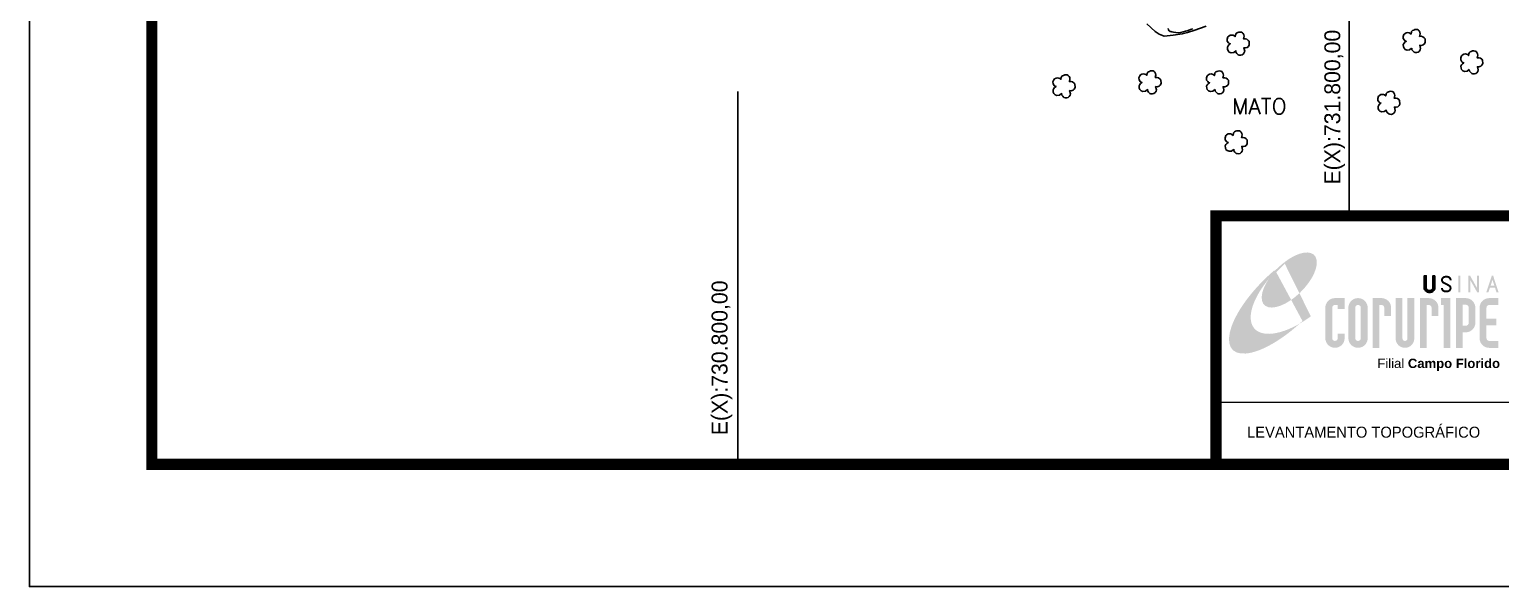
# Model space of a CAD drawing. Extents: x 729642 to 735582, y 7828609 to 7832809.
# Drawn here: x 729642 to 732047, y 7828609 to 7829520 of the extents above; entities that cross this region are included whole.
import ezdxf
from ezdxf.enums import TextEntityAlignment as Align

# ---------------------------------------------------------------- set-up
doc = ezdxf.new("R2010")
doc.units = 0
doc.header["$MEASUREMENT"] = 0
doc.linetypes.add('CONTINUO', pattern=[0])
doc.linetypes.add('LIN0', pattern=[0])
for name, color, linetype in [('0114000611', 1, 'Continuous'), ('0114000611359', 5, 'LIN0'), ('_SIMBOLO ARVORE', 94, 'Continuous'), ('MALHA', 8, 'Continuous'), ('MARGEM', 5, 'Continuous')]:
    doc.layers.add(name, color=color, linetype=linetype)
doc.layers.add('TEXTO_DIVERSOS', color=7, linetype='Continuous', lineweight=5)
doc.styles.add('ARIAL', font='arial.ttf')
doc.styles.add('Simplex', font='simplex.shx')

# ---------------------------------------------------------------- blocks, each defined once
blk = doc.blocks.new('A$C78F83FB3')
at = {"layer": 'MARGEM'}
h = blk.add_hatch(color=20, dxfattribs=at)
edge = h.paths.add_edge_path()
edge.add_ellipse((19.49, 23.77), major_axis=(-6.68, -6.67), ratio=0.469426, start_angle=292.7328, end_angle=601.2579)
edge.add_ellipse((22.83, 22.05), major_axis=(12.64, 11.29), ratio=0.457614, start_angle=79.9069, end_angle=107.9139)
edge = h.paths.add_edge_path()
edge.add_ellipse((18.28, 18.7), major_axis=(13.95, 13.59), ratio=0.386848, start_angle=63.9612, end_angle=264.5993)
edge.add_ellipse((22.83, 22.05), major_axis=(12.64, 11.29), ratio=0.457614, start_angle=107.9139, end_angle=245.1182, ccw=False)
edge.add_ellipse((19.49, 23.77), major_axis=(-6.68, -6.67), ratio=0.469426, start_angle=241.2579, end_angle=292.7328, ccw=False)
for color, points in [(20, [(15.46, 26.12), (14.17, 24.81), (14.06, 24.24), (14.39, 23.97), (14.67, 24.54), (19.47, 29.32), (18.48, 28.66), (17.31, 27.78)]), (7, [(58.42, 24.9), (57.9, 24.9), (57.9, 21.73, -0.414214), (57.15, 20.98), (56.84, 20.98, -0.414214), (56.09, 21.73), (56.09, 24.9), (55.57, 24.9), (55.57, 21.73, 0.414214), (56.84, 20.46), (57.15, 20.46, 0.414214), (58.42, 21.73)]), (7, [(61.7, 24.9), (61.23, 24.9, 0.396318), (60.04, 23.78), (60.04, 23.72, 0.151912), (60.39, 22.97), (60.46, 22.92), (62.18, 22), (62.85, 21.83, 0.12407), (62.51, 22.42), (60.75, 23.36, -0.13192), (60.56, 23.77, -0.385578), (61.23, 24.37), (61.7, 24.37, -0.414214), (62.37, 23.7), (62.89, 23.7, 0.414214)]), (7, [(62.37, 23.7), (62.89, 23.7, 0.414214), (61.7, 24.9), (61.23, 24.9, 0.396318), (60.04, 23.78), (60.04, 23.72, 0.151912), (60.39, 22.97), (60.46, 22.92), (62.18, 22), (62.18, 22, -0.131921), (62.37, 21.59, -0.385578), (61.7, 20.98), (61.23, 20.98, -0.414214), (60.56, 21.65), (60.04, 21.65, 0.414214), (61.23, 20.46), (61.7, 20.46, 0.402546), (62.89, 21.61, 0.165292), (62.51, 22.42), (60.75, 23.36, -0.13192), (60.56, 23.77, -0.385578), (61.23, 24.37), (61.7, 24.37, -0.414214)]), (7, [(30.97, 12.46), (29.13, 12.46), (29.13, 8.21, 1), (34.29, 8.21), (34.29, 9.41), (32.45, 9.41), (32.45, 8.21, -1), (30.97, 8.21)])]:
    blk.add_hatch(color=color, dxfattribs=at).paths.add_polyline_path(points)
h = blk.add_hatch(color=7, dxfattribs=at)
h.paths.add_polyline_path([(65.24, 24.9), (64.72, 24.9), (64.72, 20.46), (65.24, 20.46)])
h.paths.add_polyline_path([(67.38, 20.46), (67.9, 20.46), (67.9, 23.74), (69.74, 20.46), (70.23, 20.46), (70.23, 24.9), (69.71, 24.9), (69.71, 21.58), (67.85, 24.9), (67.38, 24.9)])
h.paths.add_polyline_path([(72.17, 20.46), (72.72, 20.46), (73.14, 21.73), (74.49, 21.73), (74.9, 20.46), (75.45, 20.46), (74, 24.9), (73.62, 24.9)])
h.paths.add_polyline_path([(73.81, 23.8), (74.32, 22.25), (73.31, 22.25)], flags=16)
h = blk.add_hatch(color=7, dxfattribs=at)
h.paths.add_polyline_path([(31.71, 18.93, 0.414214), (29.13, 16.35), (29.13, 12.46), (30.97, 12.46), (30.97, 16.35, -0.414214), (31.71, 17.09), (32.45, 17.09), (32.45, 16.02), (34.29, 16.02), (34.29, 18.93)])
h.paths.add_polyline_path([(44.15, 17.09, -0.414214), (44.89, 16.35), (44.89, 14.1), (46.72, 14.1), (46.72, 16.17, 0.433937), (44.15, 18.93), (41.77, 18.93), (41.77, 12.46), (43.61, 12.46), (43.61, 17.09)])
h.paths.add_polyline_path([(43.61, 12.46), (41.77, 12.46), (41.77, 5.62), (43.61, 5.62)])
h.paths.add_polyline_path([(47.92, 12.46), (49.75, 12.46), (49.75, 18.93), (47.92, 18.93)])
h.paths.add_polyline_path([(52.91, 18.93), (51.08, 18.93), (51.08, 12.46), (52.91, 12.46)])
h.paths.add_polyline_path([(51.08, 8.12, -1), (49.75, 8.12), (49.75, 12.46), (47.92, 12.46), (47.92, 8.12, 1), (52.91, 8.12), (52.91, 12.46), (51.08, 12.46)])
h.paths.add_polyline_path([(54.41, 12.46), (56.25, 12.46), (56.25, 17.09), (56.79, 17.09, -0.414214), (57.53, 16.35), (57.53, 14.1), (59.36, 14.1), (59.36, 16.17, 0.433937), (56.79, 18.93), (54.41, 18.93)])
h.paths.add_polyline_path([(56.25, 12.46), (54.41, 12.46), (54.41, 5.62), (56.25, 5.62)])
h.paths.add_polyline_path([(60.73, 12.46), (62.58, 12.46), (62.58, 18.93), (60.02, 18.93), (60.02, 17.08), (60.73, 17.08)])
h.paths.add_polyline_path([(62.58, 12.46), (60.73, 12.46), (60.73, 5.62), (62.58, 5.62)])
h.paths.add_polyline_path([(64.06, 12.46), (65.82, 12.46), (65.82, 17.17), (66.66, 17.17, -0.450417), (67.48, 16.25), (67.48, 12.46), (69.24, 12.46, 0.002307), (69.24, 12.48, 0.005282), (69.23, 12.54, -0.000938), (69.23, 12.53), (69.23, 16.17, 0.433937), (66.66, 18.93), (64.06, 18.93)])
h.paths.add_polyline_path([(64.06, 5.62), (65.82, 5.62), (65.82, 9.77), (66.66, 9.77, 0.426056), (69.24, 12.46), (67.48, 12.46), (67.48, 12.45, -0.450417), (66.66, 11.53), (65.82, 11.53), (65.82, 12.46), (64.06, 12.46)])
h.paths.add_polyline_path([(70.37, 12.46), (74.87, 12.46), (74.87, 13.44), (72.21, 13.44), (72.21, 16.35, -0.414214), (72.95, 17.09), (75.38, 17.09), (75.38, 18.93), (72.95, 18.93, 0.414214), (70.37, 16.35)])
h.paths.add_polyline_path([(72.21, 11.62), (74.87, 11.62), (74.87, 12.46), (70.37, 12.46), (70.37, 8.21, 0.414214), (72.95, 5.62), (75.38, 5.62), (75.38, 7.47), (72.95, 7.47, -0.414214), (72.21, 8.21)])
h = blk.add_hatch(color=7, dxfattribs=at)
h.paths.add_polyline_path([(35.29, 16.35), (35.29, 8.21, 1), (40.46, 8.21, 0.016978), (40.45, 8.38), (40.45, 16.17, 0.433937), (37.88, 18.93), (37.87, 18.93, 0.41391)])
h.paths.add_polyline_path([(38.62, 16.35), (38.62, 8.21, -1), (37.13, 8.21), (37.13, 16.35, -1)], flags=16)
at = {"layer": 'MARGEM', "color": 7}
blk.add_lwpolyline([(58.42, 24.9), (57.9, 24.9), (57.9, 21.73, -0.414214), (57.15, 20.98), (56.84, 20.98, -0.414214), (56.09, 21.73), (56.09, 24.9), (55.57, 24.9), (55.57, 21.73, 0.414214), (56.84, 20.46), (57.15, 20.46, 0.414214), (58.42, 21.73), (58.42, 24.9)], format="xyb", close=True, dxfattribs=at)
at = {"layer": 'MARGEM', "color": 252, "insert": (43.05, 2.72), "char_height": 2.5, "width": 33.0271, "attachment_point": 1, "style": 'ARIAL'}
blk.add_mtext('Filial {\\fArial|b1|i0|c0|p34;Campo Florido}', dxfattribs=at)

msp = doc.modelspace()

# ---------------------------------------------------------------- linework, layer by layer
at = {"layer": '0114000611'}
msp.add_lwpolyline([(731469, 7829529.5), (731482.9, 7829516.9), (731489, 7829512.5), (731497.3, 7829509.4), (731511.8, 7829511.1), (731527, 7829513), (731535.7, 7829515.2), (731545.7, 7829518.6), (731566.2, 7829525.6)], dxfattribs=at)
at = {"layer": '0114000611359', "color": 5, "elevation": 722.5}
msp.add_lwpolyline([(731544.3, 7829521.3), (731540.4, 7829520), (731536.5, 7829518.8), (731532.4, 7829517.6), (731528.3, 7829516.4), (731524.2, 7829515.4), (731520.1, 7829515), (731516.2, 7829515.1), (731512.8, 7829515.6), (731510.1, 7829516.2), (731508, 7829516.8), (731506.8, 7829517.1), (731506.2, 7829517.5), (731505.4, 7829518.2), (731504.6, 7829519.7), (731504, 7829521.8)], dxfattribs=at)
at = {"layer": '_SIMBOLO ARVORE', "linetype": 'CONTINUO'}
for points in [[(731614.3, 7829485.5, 0), (731611, 7829482.8, 0), (731606.8, 7829482.3, 0), (731603.9, 7829483.4, 0), (731601.8, 7829485.5, 0), (731600.9, 7829487.8, 0), (731600.7, 7829491.3, 0), (731601.8, 7829493.5, 0), (731603, 7829495.1, 0), (731605.4, 7829496.8, 0), (731603.9, 7829497.3, 0), (731602.4, 7829498.5, 0), (731600.6, 7829501.3, 0), (731600.3, 7829504.6, 0), (731601.6, 7829508, 0), (731602.9, 7829509.2, 0), (731605.4, 7829510.7, 0), (731607.9, 7829511.1, 0), (731610, 7829510.8, 0), (731611.6, 7829510, 0), (731613.3, 7829508.5, 0), (731613.9, 7829511.5, 0), (731614.3, 7829512.7, 0), (731615.6, 7829514.4, 0), (731617.6, 7829515.1, 0), (731619.5, 7829515.9, 0), (731621.7, 7829516.1, 0), (731623.7, 7829515.8, 0), (731625.4, 7829515, 0), (731626.6, 7829513.6, 0), (731627.7, 7829511.5, 0), (731628.1, 7829509.1, 0), (731627.2, 7829504.9, 0), (731630.1, 7829504.9, 0), (731632.6, 7829504.3, 0), (731634.9, 7829502.5, 0), (731636.2, 7829501.1, 0), (731636.5, 7829495.2, 0), (731635.1, 7829492.6, 0), (731633.2, 7829490.9, 0), (731630.2, 7829490.1, 0), (731627.6, 7829490.3, 0), (731629, 7829484.9, 0), (731628.3, 7829482.6, 0), (731626.8, 7829480.4, 0), (731625, 7829479, 0), (731622.6, 7829478.4, 0), (731620.1, 7829478.5, 0), (731618.3, 7829479, 0), (731616.2, 7829481.1, 0), (731614.8, 7829483, 0), (731614.4, 7829485.8, 0)], [(731902, 7829489.6, 0), (731898.7, 7829486.9, 0), (731894.6, 7829486.4, 0), (731891.6, 7829487.6, 0), (731889.5, 7829489.6, 0), (731888.6, 7829492, 0), (731888.4, 7829495.5, 0), (731889.5, 7829497.7, 0), (731890.7, 7829499.3, 0), (731893.1, 7829500.9, 0), (731891.6, 7829501.4, 0), (731890.1, 7829502.6, 0), (731888.3, 7829505.4, 0), (731888, 7829508.7, 0), (731889.3, 7829512.1, 0), (731890.6, 7829513.4, 0), (731893.1, 7829514.9, 0), (731895.6, 7829515.2, 0), (731897.7, 7829514.9, 0), (731899.3, 7829514.2, 0), (731901, 7829512.6, 0), (731901.6, 7829515.6, 0), (731902, 7829516.8, 0), (731903.4, 7829518.5, 0), (731905.3, 7829519.2, 0), (731907.2, 7829520.1, 0), (731909.4, 7829520.3, 0), (731911.5, 7829520, 0), (731913.1, 7829519.1, 0), (731914.3, 7829517.8, 0), (731915.4, 7829515.6, 0), (731915.9, 7829513.3, 0), (731914.9, 7829509, 0), (731917.8, 7829509.1, 0), (731920.3, 7829508.5, 0), (731922.6, 7829506.6, 0), (731923.9, 7829505.2, 0), (731924.2, 7829499.4, 0), (731922.8, 7829496.8, 0), (731920.9, 7829495, 0), (731917.9, 7829494.2, 0), (731915.3, 7829494.5, 0), (731916.7, 7829489, 0), (731916.1, 7829486.7, 0), (731914.5, 7829484.5, 0), (731912.8, 7829483.1, 0), (731910.3, 7829482.5, 0), (731907.9, 7829482.6, 0), (731906, 7829483.2, 0), (731903.9, 7829485.2, 0), (731902.5, 7829487.1, 0), (731902.1, 7829489.9, 0)], [(731996.1, 7829454.6, 0), (731992.9, 7829451.9, 0), (731988.7, 7829451.4, 0), (731985.8, 7829452.5, 0), (731983.7, 7829454.6, 0), (731982.8, 7829457, 0), (731982.6, 7829460.4, 0), (731983.7, 7829462.6, 0), (731984.9, 7829464.3, 0), (731987.3, 7829465.9, 0), (731985.8, 7829466.4, 0), (731984.3, 7829467.6, 0), (731982.5, 7829470.4, 0), (731982.2, 7829473.7, 0), (731983.4, 7829477.1, 0), (731984.8, 7829478.4, 0), (731987.2, 7829479.9, 0), (731989.8, 7829480.2, 0), (731991.8, 7829479.9, 0), (731993.4, 7829479.2, 0), (731995.2, 7829477.6, 0), (731995.7, 7829480.6, 0), (731996.2, 7829481.8, 0), (731997.5, 7829483.5, 0), (731999.5, 7829484.2, 0), (732001.4, 7829485.1, 0), (732003.6, 7829485.3, 0), (732005.6, 7829485, 0), (732007.3, 7829484.1, 0), (732008.5, 7829482.8, 0), (732009.6, 7829480.6, 0), (732010, 7829478.2, 0), (732009, 7829474, 0), (732012, 7829474.1, 0), (732014.4, 7829473.5, 0), (732016.7, 7829471.6, 0), (732018, 7829470.2, 0), (732018.4, 7829464.4, 0), (732016.9, 7829461.8, 0), (732015.1, 7829460, 0), (732012.1, 7829459.2, 0), (732009.4, 7829459.4, 0), (732010.8, 7829454, 0), (732010.2, 7829451.7, 0), (732008.6, 7829449.5, 0), (732006.9, 7829448.1, 0), (732004.4, 7829447.5, 0), (732002, 7829447.6, 0), (732000.2, 7829448.2, 0), (731998.1, 7829450.2, 0), (731996.7, 7829452.1, 0), (731996.2, 7829454.9, 0)], [(731329.4, 7829415.5, 0), (731326.1, 7829412.8, 0), (731322, 7829412.3, 0), (731319, 7829413.4, 0), (731317, 7829415.5, 0), (731316.1, 7829417.8, 0), (731315.9, 7829421.3, 0), (731317, 7829423.5, 0), (731318.2, 7829425.2, 0), (731320.6, 7829426.8, 0), (731319, 7829427.3, 0), (731317.5, 7829428.5, 0), (731315.8, 7829431.3, 0), (731315.5, 7829434.6, 0), (731316.7, 7829438, 0), (731318.1, 7829439.3, 0), (731320.5, 7829440.7, 0), (731323.1, 7829441.1, 0), (731325.1, 7829440.8, 0), (731326.7, 7829440, 0), (731328.5, 7829438.5, 0), (731329, 7829441.5, 0), (731329.5, 7829442.7, 0), (731330.8, 7829444.4, 0), (731332.8, 7829445.1, 0), (731334.7, 7829445.9, 0), (731336.9, 7829446.1, 0), (731338.9, 7829445.8, 0), (731340.6, 7829445, 0), (731341.8, 7829443.6, 0), (731342.9, 7829441.5, 0), (731343.3, 7829439.1, 0), (731342.3, 7829434.9, 0), (731345.3, 7829434.9, 0), (731347.7, 7829434.4, 0), (731350, 7829432.5, 0), (731351.3, 7829431.1, 0), (731351.7, 7829425.2, 0), (731350.2, 7829422.6, 0), (731348.3, 7829420.9, 0), (731345.4, 7829420.1, 0), (731342.7, 7829420.3, 0), (731344.1, 7829414.9, 0), (731343.5, 7829412.6, 0), (731341.9, 7829410.4, 0), (731340.2, 7829409, 0), (731337.7, 7829408.4, 0), (731335.3, 7829408.5, 0), (731333.5, 7829409, 0), (731331.4, 7829411.1, 0), (731329.9, 7829413, 0), (731329.5, 7829415.8, 0)], [(731470, 7829422.1, 0), (731466.7, 7829419.4, 0), (731462.5, 7829418.9, 0), (731459.6, 7829420, 0), (731457.5, 7829422.1, 0), (731456.6, 7829424.5, 0), (731456.4, 7829427.9, 0), (731457.5, 7829430.1, 0), (731458.7, 7829431.8, 0), (731461.1, 7829433.4, 0), (731459.6, 7829433.9, 0), (731458.1, 7829435.1, 0), (731456.3, 7829437.9, 0), (731456, 7829441.2, 0), (731457.3, 7829444.6, 0), (731458.6, 7829445.9, 0), (731461.1, 7829447.3, 0), (731463.6, 7829447.7, 0), (731465.7, 7829447.4, 0), (731467.3, 7829446.7, 0), (731469, 7829445.1, 0), (731469.6, 7829448.1, 0), (731470, 7829449.3, 0), (731471.3, 7829451, 0), (731473.3, 7829451.7, 0), (731475.2, 7829452.5, 0), (731477.4, 7829452.7, 0), (731479.4, 7829452.5, 0), (731481.1, 7829451.6, 0), (731482.3, 7829450.2, 0), (731483.4, 7829448.1, 0), (731483.8, 7829445.7, 0), (731482.9, 7829441.5, 0), (731485.8, 7829441.6, 0), (731488.3, 7829441, 0), (731490.6, 7829439.1, 0), (731491.9, 7829437.7, 0), (731492.2, 7829431.8, 0), (731490.8, 7829429.2, 0), (731488.9, 7829427.5, 0), (731485.9, 7829426.7, 0), (731483.3, 7829426.9, 0), (731484.7, 7829421.5, 0), (731484, 7829419.2, 0), (731482.5, 7829417, 0), (731480.7, 7829415.6, 0), (731478.3, 7829415, 0), (731475.8, 7829415.1, 0), (731474, 7829415.7, 0), (731471.9, 7829417.7, 0), (731470.5, 7829419.6, 0), (731470.1, 7829422.4, 0)], [(731580.4, 7829421.9, 0), (731577.1, 7829419.1, 0), (731572.9, 7829418.7, 0), (731570, 7829419.8, 0), (731567.9, 7829421.9, 0), (731567, 7829424.2, 0), (731566.8, 7829427.7, 0), (731567.9, 7829429.9, 0), (731569.1, 7829431.5, 0), (731571.5, 7829433.1, 0), (731570, 7829433.6, 0), (731568.5, 7829434.9, 0), (731566.7, 7829437.6, 0), (731566.4, 7829441, 0), (731567.7, 7829444.4, 0), (731569, 7829445.6, 0), (731571.5, 7829447.1, 0), (731574, 7829447.5, 0), (731576.1, 7829447.2, 0), (731577.7, 7829446.4, 0), (731579.4, 7829444.8, 0), (731580, 7829447.9, 0), (731580.4, 7829449.1, 0), (731581.7, 7829450.7, 0), (731583.7, 7829451.5, 0), (731585.6, 7829452.3, 0), (731587.8, 7829452.5, 0), (731589.8, 7829452.2, 0), (731591.5, 7829451.3, 0), (731592.7, 7829450, 0), (731593.8, 7829447.9, 0), (731594.2, 7829445.5, 0), (731593.3, 7829441.3, 0), (731596.2, 7829441.3, 0), (731598.7, 7829440.7, 0), (731601, 7829438.9, 0), (731602.3, 7829437.4, 0), (731602.6, 7829431.6, 0), (731601.2, 7829429, 0), (731599.3, 7829427.3, 0), (731596.3, 7829426.5, 0), (731593.7, 7829426.7, 0), (731595.1, 7829421.3, 0), (731594.4, 7829418.9, 0), (731592.9, 7829416.7, 0), (731591.1, 7829415.4, 0), (731588.7, 7829414.8, 0), (731586.2, 7829414.9, 0), (731584.4, 7829415.4, 0), (731582.3, 7829417.5, 0), (731580.9, 7829419.3, 0), (731580.5, 7829422.2, 0)], [(731860.5, 7829388.5, 0), (731857.3, 7829385.8, 0), (731853.1, 7829385.3, 0), (731850.2, 7829386.4, 0), (731848.1, 7829388.5, 0), (731847.2, 7829390.9, 0), (731847, 7829394.4, 0), (731848.1, 7829396.6, 0), (731849.3, 7829398.2, 0), (731851.7, 7829399.8, 0), (731850.2, 7829400.3, 0), (731848.7, 7829401.5, 0), (731846.9, 7829404.3, 0), (731846.6, 7829407.6, 0), (731847.9, 7829411, 0), (731849.2, 7829412.3, 0), (731851.6, 7829413.8, 0), (731854.2, 7829414.1, 0), (731856.2, 7829413.8, 0), (731857.8, 7829413.1, 0), (731859.6, 7829411.5, 0), (731860.1, 7829414.5, 0), (731860.6, 7829415.7, 0), (731861.9, 7829417.4, 0), (731863.9, 7829418.1, 0), (731865.8, 7829419, 0), (731868, 7829419.2, 0), (731870, 7829418.9, 0), (731871.7, 7829418, 0), (731872.9, 7829416.7, 0), (731874, 7829414.5, 0), (731874.4, 7829412.1, 0), (731873.4, 7829407.9, 0), (731876.4, 7829408, 0), (731878.8, 7829407.4, 0), (731881.2, 7829405.5, 0), (731882.4, 7829404.1, 0), (731882.8, 7829398.3, 0), (731881.4, 7829395.7, 0), (731879.5, 7829393.9, 0), (731876.5, 7829393.1, 0), (731873.9, 7829393.4, 0), (731875.3, 7829387.9, 0), (731874.6, 7829385.6, 0), (731873, 7829383.4, 0), (731871.3, 7829382, 0), (731868.9, 7829381.4, 0), (731866.4, 7829381.5, 0), (731864.6, 7829382.1, 0), (731862.5, 7829384.1, 0), (731861.1, 7829386, 0), (731860.6, 7829388.8, 0)], [(731610.8, 7829324.1, 0), (731607.6, 7829321.3, 0), (731603.4, 7829320.9, 0), (731600.5, 7829322, 0), (731598.4, 7829324.1, 0), (731597.5, 7829326.4, 0), (731597.3, 7829329.9, 0), (731598.4, 7829332.1, 0), (731599.6, 7829333.7, 0), (731602, 7829335.4, 0), (731600.5, 7829335.8, 0), (731599, 7829337.1, 0), (731597.2, 7829339.8, 0), (731596.9, 7829343.2, 0), (731598.2, 7829346.6, 0), (731599.5, 7829347.8, 0), (731601.9, 7829349.3, 0), (731604.5, 7829349.7, 0), (731606.5, 7829349.4, 0), (731608.2, 7829348.6, 0), (731609.9, 7829347, 0), (731610.5, 7829350.1, 0), (731610.9, 7829351.3, 0), (731612.2, 7829352.9, 0), (731614.2, 7829353.7, 0), (731616.1, 7829354.5, 0), (731618.3, 7829354.7, 0), (731620.3, 7829354.4, 0), (731622, 7829353.5, 0), (731623.2, 7829352.2, 0), (731624.3, 7829350.1, 0), (731624.7, 7829347.7, 0), (731623.8, 7829343.5, 0), (731626.7, 7829343.5, 0), (731629.2, 7829342.9, 0), (731631.5, 7829341.1, 0), (731632.8, 7829339.6, 0), (731633.1, 7829333.8, 0), (731631.7, 7829331.2, 0), (731629.8, 7829329.5, 0), (731626.8, 7829328.7, 0), (731624.2, 7829328.9, 0), (731625.6, 7829323.5, 0), (731624.9, 7829321.2, 0), (731623.4, 7829318.9, 0), (731621.6, 7829317.6, 0), (731619.2, 7829317, 0), (731616.7, 7829317.1, 0), (731614.9, 7829317.6, 0), (731612.8, 7829319.7, 0), (731611.4, 7829321.5, 0), (731611, 7829324.4, 0)]]:
    msp.add_polyline3d(points, dxfattribs=at)
at = {"layer": 'MALHA'}
for p, q in [((731800, 7829215.4), (731800, 7829548.5)), ((730800, 7828808.8), (730800, 7829418.7))]:
    msp.add_line(p, q, dxfattribs=at)
at = {"layer": 'MARGEM', "color": 174, "linetype": 'LIN0', "flags": 128}
msp.add_lwpolyline([(735582, 7832808.8), (729642, 7832808.8), (729642, 7828608.8), (735582, 7828608.8)], close=True, dxfattribs=at)
at = {"layer": 'MARGEM', "color": 174, "linetype": 'LIN0', "const_width": 18.2, "flags": 128}
for points in [[(735382, 7832608.8), (729842, 7832608.8), (729842, 7828808.8), (735382, 7828808.8)], [(731582, 7829215.4), (735382, 7829215.4), (735382, 7828808.8), (731582, 7828808.8)]]:
    msp.add_lwpolyline(points, close=True, dxfattribs=at)
at = {"layer": 'MARGEM', "color": 174, "linetype": 'LIN0', "const_width": 2.02, "flags": 128}
msp.add_lwpolyline([(731582, 7828910.4), (733358.2, 7828910.4)], dxfattribs=at)

# ---------------------------------------------------------------- block references
at = {"layer": 'MARGEM', "linetype": 'ByBlock', "xscale": 6.116010859387616, "yscale": 6.116010859387616, "zscale": 6.116010859387616}
msp.add_blockref('A$C78F83FB3', (731582.7, 7828965), dxfattribs=at)

# ---------------------------------------------------------------- texts
at = {"layer": 'MALHA', "linetype": 'ByBlock'}
for s, p in [('E(X):731.800,00', (731772.3, 7829393.2)), ('E(X):730.800,00', (730770.4, 7828983))]:
    msp.add_text(s, height=26, rotation=90, dxfattribs=at).set_placement(p, align=Align.MIDDLE_CENTER)
at = {"layer": 'MARGEM', "color": 7, "linetype": 'ByBlock'}
msp.add_text('LEVANTAMENTO TOPOGRÁFICO', height=18, dxfattribs=at).set_placement((731823.5, 7828861.4), align=Align.MIDDLE_CENTER)
at = {"layer": 'TEXTO_DIVERSOS', "style": 'Simplex'}
msp.add_text('MATO', height=26, dxfattribs=at).set_placement((731608.5, 7829381.6))

doc.saveas('drawing.dxf')
